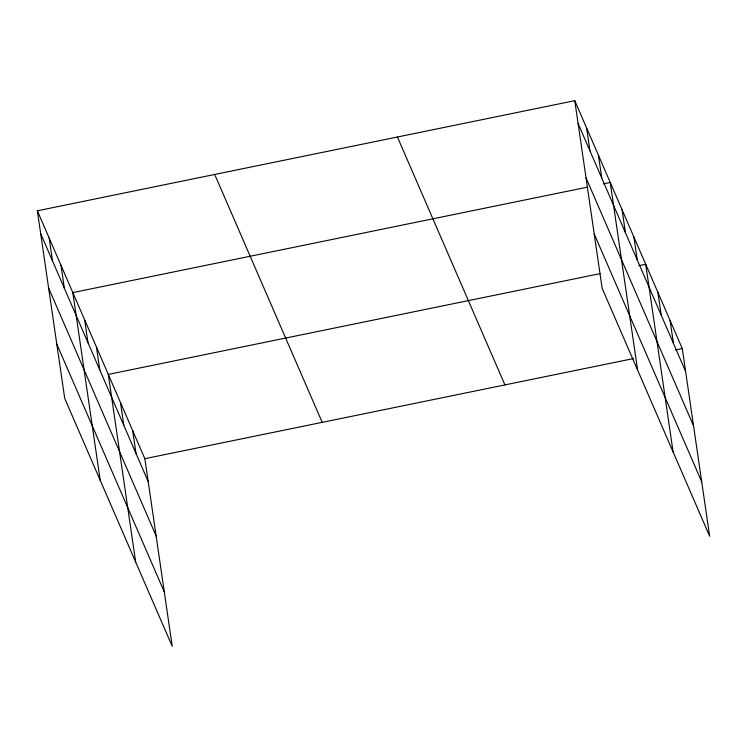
<?xml version="1.0" encoding="UTF-8"?>
<svg xmlns="http://www.w3.org/2000/svg" width="747" height="747" viewBox="0 0 747 747"><rect width="100%" height="100%" fill="white"/><g stroke="black" fill="none" stroke-linecap="round" stroke-linejoin="round"><path stroke-width="1.12" d="M37.35 210.794L144.853 458.695L172.23 646.332L64.728 398.44L37.35 210.794L574.77 100.668L682.272 348.56L709.65 536.206L602.147 288.305L574.77 100.668M587.506 187.133L72.823 292.6L100.201 480.246M603.427 183.865L610.243 182.473L637.621 370.12M600.252 273.598L108.306 374.406L135.674 562.052M638.9 265.68L645.725 264.279L673.094 451.926M144.853 458.695L633.391 358.579M675.456 349.96L682.272 348.56M578.103 123.526L685.615 371.427M586.04 177.907L693.543 425.809M594.21 233.932L701.713 481.834M397.423 137.009L504.925 384.91M214.697 174.453L322.2 422.354M40.683 233.652L148.195 481.554M48.62 288.034L156.123 535.935M56.791 344.059L164.293 591.96M670.087 320.472L673.43 343.331M657.911 292.376L661.244 315.234M633.895 237.004L637.238 259.872M622.074 209.739L625.407 232.597M598.422 155.199L601.755 178.066M586.591 127.933L589.934 150.791M132.667 430.599L136.01 453.457M120.491 402.502L123.825 425.36M96.475 347.14L99.818 369.998M84.654 319.865L87.987 342.733M61.002 265.325L64.335 288.193M49.171 238.06L52.514 260.918"/></g></svg>
